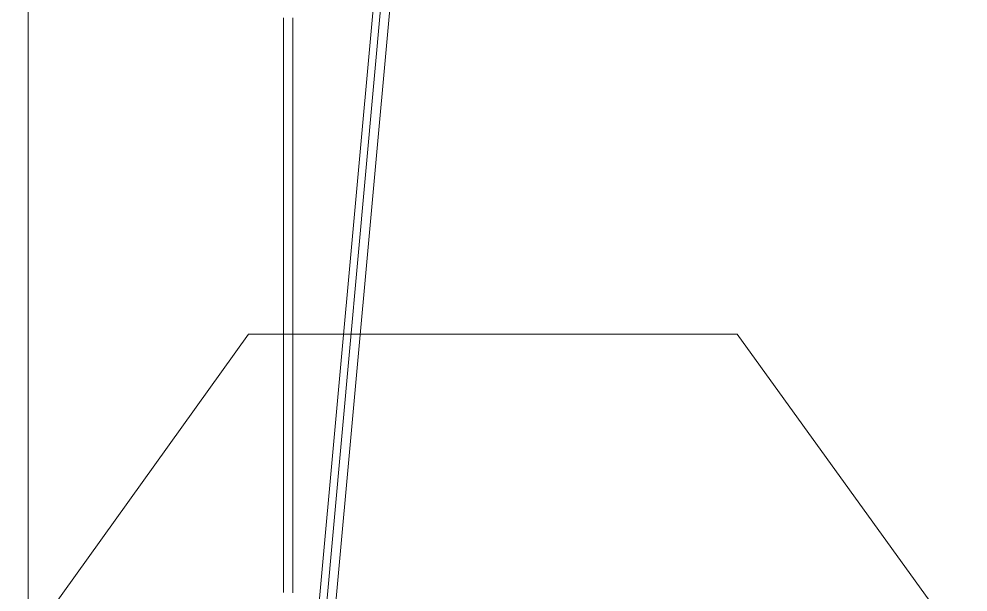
# Model space of a CAD drawing. Extents: x 65572 to 72871, y 30718 to 33858.
# Drawn here: x 67069.604 to 67073.125, y 32284.552 to 32286.676 of the extents above; entities that cross this region are included whole.
import ezdxf

# ---------------------------------------------------------------- set-up
doc = ezdxf.new("R2010")
doc.units = 0
doc.header["$LTSCALE"] = 0.5
doc.header["$MEASUREMENT"] = 0
doc.layers.get('0').update_dxf_attribs({"color": 20, "linetype": 'CONTINUOUS'})
doc.layers.add('Framing', color=142, linetype='CONTINUOUS', lineweight=13)
doc.layers.add('Layout', color=154, linetype='CONTINUOUS', lineweight=5)

# ---------------------------------------------------------------- blocks, each defined once
blk = doc.blocks.new('12fstg01')
at = {"color": 0, "linetype": 'ByBlock'}
for p, q in [((-0.277471, 0.056002), (-0.25256, 0.073992)), ((-0.277471, 0.017898), (-0.277471, 0.056002)), ((-0.25256, 0), (-0.277471, 0.017898))]:
    blk.add_line(p, q, dxfattribs=at)

msp = doc.modelspace()

# ---------------------------------------------------------------- linework, layer by layer
at = {"layer": 'Framing'}
msp.add_line((67069.638349, 32435.968035), (67069.638349, 32239.968035), dxfattribs=at)
at = {"layer": 'Layout', "linetype": 'ByBlock'}
for p, q in [((67070.585997, 32283.063442), (67071.586002, 32294.063496)), ((67071.620078, 32293.757581), (67070.620078, 32282.757581)), ((67071.586002, 32293.75496), (67070.585997, 32282.754906))]:
    msp.add_line(p, q, dxfattribs=at)
at = {"layer": 'Layout', "linetype": 'ByBlock', "flags": 128}
msp.add_lwpolyline([(67070.585997, 32286.679675), (67070.585997, 32286.675312), (67070.585997, 32286.670949), (67070.585997, 32286.666586), (67070.585997, 32286.662223), (67070.585997, 32286.65786), (67070.585997, 32286.653497), (67070.585997, 32286.649134), (67070.585997, 32286.64477), (67070.585997, 32286.640407), (67070.585997, 32286.636044), (67070.585997, 32286.631681), (67070.585997, 32286.627318), (67070.585997, 32286.622955), (67070.585997, 32286.618592), (67070.585997, 32286.614229), (67070.585997, 32286.609866), (67070.585997, 32286.605503), (67070.585997, 32286.60114), (67070.585997, 32286.596777), (67070.585997, 32286.592414), (67070.585997, 32286.588051), (67070.585997, 32286.583688), (67070.585997, 32286.579325), (67070.585997, 32286.574962), (67070.585997, 32286.570599), (67070.585997, 32286.566236), (67070.585997, 32286.561872), (67070.585997, 32286.557509), (67070.585997, 32286.553146), (67070.585997, 32286.548783), (67070.585997, 32286.54442), (67070.585997, 32286.540057), (67070.585997, 32286.535694), (67070.585997, 32286.531331), (67070.585997, 32286.526968), (67070.585997, 32286.522605), (67070.585997, 32286.518242), (67070.585997, 32286.513879), (67070.585997, 32286.509516), (67070.585997, 32286.505153), (67070.585997, 32286.50079), (67070.585997, 32286.496427), (67070.585997, 32286.492064), (67070.585997, 32286.487701), (67070.585997, 32286.483338), (67070.585997, 32286.478974), (67070.585997, 32286.474611), (67070.585997, 32286.470248), (67070.585997, 32286.465885), (67070.585997, 32286.461522), (67070.585997, 32286.457159), (67070.585997, 32286.452796), (67070.585997, 32286.448433), (67070.585997, 32286.44407), (67070.585997, 32286.439707), (67070.585997, 32286.435344), (67070.585997, 32286.430981), (67070.585997, 32286.426618), (67070.585997, 32286.422255), (67070.585997, 32286.417892), (67070.585997, 32286.413529), (67070.585997, 32286.409166), (67070.585997, 32286.404803), (67070.585997, 32286.40044), (67070.585997, 32286.396076), (67070.585997, 32286.391713), (67070.585997, 32286.38735), (67070.585997, 32286.382987), (67070.585997, 32286.378624), (67070.585997, 32286.374261), (67070.585997, 32286.369898), (67070.585997, 32286.365535), (67070.585997, 32286.361172), (67070.585997, 32286.356809), (67070.585997, 32286.352446), (67070.585997, 32286.348083), (67070.585997, 32286.34372), (67070.585997, 32286.339357), (67070.585997, 32286.334994), (67070.585997, 32286.330631), (67070.585997, 32286.326268), (67070.585997, 32286.321905), (67070.585997, 32286.317542), (67070.585997, 32286.313178), (67070.585997, 32286.308815), (67070.585997, 32286.304452), (67070.585997, 32286.300089), (67070.585997, 32286.295726), (67070.585997, 32286.291363), (67070.585997, 32286.287), (67070.585997, 32286.282637), (67070.585997, 32286.278274), (67070.585997, 32286.273911), (67070.585997, 32286.269548), (67070.585997, 32286.265185), (67070.585997, 32286.260822), (67070.585997, 32286.256459), (67070.585997, 32286.252096), (67070.585997, 32286.247733), (67070.585997, 32286.24337), (67070.585997, 32286.239007), (67070.585997, 32286.234644), (67070.585997, 32286.23028), (67070.585997, 32286.225917), (67070.585997, 32286.221554), (67070.585997, 32286.217191), (67070.585997, 32286.212828), (67070.585997, 32286.208465), (67070.585997, 32286.204102), (67070.585997, 32286.199739), (67070.585997, 32286.195376), (67070.585997, 32286.191013), (67070.585997, 32286.18665), (67070.585997, 32286.182287), (67070.585997, 32286.177924), (67070.585997, 32286.173561), (67070.585997, 32286.169198), (67070.585997, 32286.164835), (67070.585997, 32286.160472), (67070.585997, 32286.156109), (67070.585997, 32286.151746), (67070.585997, 32286.147382), (67070.585997, 32286.143019), (67070.585997, 32286.138656), (67070.585997, 32286.134293), (67070.585997, 32286.12993), (67070.585997, 32286.125567), (67070.585997, 32286.121204), (67070.585997, 32286.116841), (67070.585997, 32286.112478), (67070.585997, 32286.108115), (67070.585997, 32286.103752), (67070.585997, 32286.099389), (67070.585997, 32286.095026), (67070.585997, 32286.090663), (67070.585997, 32286.0863), (67070.585997, 32286.081937), (67070.585997, 32286.077574), (67070.585997, 32286.073211), (67070.585997, 32286.068848), (67070.585997, 32286.064484), (67070.585997, 32286.060121), (67070.585997, 32286.055758), (67070.585997, 32286.051395), (67070.585997, 32286.047032), (67070.585997, 32286.042669), (67070.585997, 32286.038306), (67070.585997, 32286.033943), (67070.585997, 32286.02958), (67070.585997, 32286.025217), (67070.585997, 32286.020854), (67070.585997, 32286.016491), (67070.585997, 32286.012128), (67070.585997, 32286.007765), (67070.585997, 32286.003402), (67070.585997, 32285.999039), (67070.585997, 32285.994676), (67070.585997, 32285.990313), (67070.585997, 32285.98595), (67070.585997, 32285.981586), (67070.585997, 32285.977223), (67070.585997, 32285.97286), (67070.585997, 32285.968497), (67070.585997, 32285.964134), (67070.585997, 32285.959771), (67070.585997, 32285.955408), (67070.585997, 32285.951045), (67070.585997, 32285.946682), (67070.585997, 32285.942319), (67070.585997, 32285.937956), (67070.585997, 32285.933593), (67070.585997, 32285.92923), (67070.585997, 32285.924867), (67070.585997, 32285.920504), (67070.585997, 32285.916141), (67070.585997, 32285.911778), (67070.585997, 32285.907415), (67070.585997, 32285.903052), (67070.585997, 32285.898688), (67070.585997, 32285.894325), (67070.585997, 32285.889962), (67070.585997, 32285.885599), (67070.585997, 32285.881236), (67070.585997, 32285.876873), (67070.585997, 32285.87251), (67070.585997, 32285.868147), (67070.585997, 32285.863784), (67070.585997, 32285.859421), (67070.585997, 32285.855058), (67070.585997, 32285.850695), (67070.585997, 32285.846332), (67070.585997, 32285.841969), (67070.585997, 32285.837606), (67070.585997, 32285.833243), (67070.585997, 32285.82888), (67070.585997, 32285.824517), (67070.585997, 32285.820154), (67070.585997, 32285.81579), (67070.585997, 32285.811427), (67070.585997, 32285.807064), (67070.585997, 32285.802701), (67070.585997, 32285.798338), (67070.585997, 32285.793975), (67070.585997, 32285.789612), (67070.585997, 32285.785249), (67070.585997, 32285.780886), (67070.585997, 32285.776523), (67070.585997, 32285.77216), (67070.585997, 32285.767797), (67070.585997, 32285.763434), (67070.585997, 32285.759071), (67070.585997, 32285.754708), (67070.585997, 32285.750345), (67070.585997, 32285.745982), (67070.585997, 32285.741619), (67070.585997, 32285.737256), (67070.585997, 32285.732892), (67070.585997, 32285.728529), (67070.585997, 32285.724166), (67070.585997, 32285.719803), (67070.585997, 32285.71544), (67070.585997, 32285.711077), (67070.585997, 32285.706714), (67070.585997, 32285.702351), (67070.585997, 32285.697988), (67070.585997, 32285.693625), (67070.585997, 32285.689262), (67070.585997, 32285.684899), (67070.585997, 32285.680536), (67070.585997, 32285.676173), (67070.585997, 32285.67181), (67070.585997, 32285.667447), (67070.585997, 32285.663084), (67070.585997, 32285.658721), (67070.585997, 32285.654358), (67070.585997, 32285.649994), (67070.585997, 32285.645631), (67070.585997, 32285.641268), (67070.585997, 32285.636905), (67070.585997, 32285.632542), (67070.585997, 32285.628179), (67070.585997, 32285.623816), (67070.585997, 32285.619453), (67070.585997, 32285.61509), (67070.585997, 32285.610727), (67070.585997, 32285.606364), (67070.585997, 32285.602001), (67070.585997, 32285.597638), (67070.585997, 32285.593275), (67070.585997, 32285.588912), (67070.585997, 32285.584549), (67070.585997, 32285.580186), (67070.585997, 32285.575823), (67070.585997, 32285.57146), (67070.585997, 32285.567096), (67070.585997, 32285.562733), (67070.585997, 32285.55837), (67070.585997, 32285.554007), (67070.585997, 32285.549644), (67070.585997, 32285.545281), (67070.585997, 32285.540918), (67070.585997, 32285.536555), (67070.585997, 32285.532192), (67070.585997, 32285.527829), (67070.585997, 32285.523466), (67070.585997, 32285.519103), (67070.585997, 32285.51474), (67070.585997, 32285.510377), (67070.585997, 32285.506014), (67070.585997, 32285.501651), (67070.585997, 32285.497288), (67070.585997, 32285.492925), (67070.585997, 32285.488561), (67070.585997, 32285.484198), (67070.585997, 32285.479835), (67070.585997, 32285.475472), (67070.585997, 32285.471109), (67070.585997, 32285.466746), (67070.585997, 32285.462383), (67070.585997, 32285.45802), (67070.585997, 32285.453657), (67070.585997, 32285.449294), (67070.585997, 32285.444931), (67070.585997, 32285.440568), (67070.585997, 32285.436205), (67070.585997, 32285.431842), (67070.585997, 32285.427479), (67070.585997, 32285.423116), (67070.585997, 32285.418753), (67070.585997, 32285.41439), (67070.585997, 32285.410027), (67070.585997, 32285.405663), (67070.585997, 32285.4013), (67070.585997, 32285.396937), (67070.585997, 32285.392574), (67070.585997, 32285.388211), (67070.585997, 32285.383848), (67070.585997, 32285.379485), (67070.585997, 32285.375122), (67070.585997, 32285.371299), (67070.585997, 32285.368016), (67070.585997, 32285.364734), (67070.585997, 32285.361451), (67070.585997, 32285.358168), (67070.585997, 32285.354885), (67070.585997, 32285.351602), (67070.585997, 32285.34832), (67070.585997, 32285.345037), (67070.585997, 32285.341754), (67070.585997, 32285.338471), (67070.585997, 32285.335188), (67070.585997, 32285.331906), (67070.585997, 32285.328623), (67070.585997, 32285.32534), (67070.585997, 32285.322057), (67070.585997, 32285.318775), (67070.585997, 32285.315492), (67070.585997, 32285.312209), (67070.585997, 32285.308926), (67070.585997, 32285.305643), (67070.585997, 32285.302361), (67070.585997, 32285.299078), (67070.585997, 32285.295795), (67070.585997, 32285.292512), (67070.585997, 32285.289229), (67070.585997, 32285.285947), (67070.585997, 32285.282664), (67070.585997, 32285.279381), (67070.585997, 32285.276098), (67070.585997, 32285.272815), (67070.585997, 32285.269533), (67070.585997, 32285.26625), (67070.585997, 32285.262967), (67070.585997, 32285.259684), (67070.585997, 32285.256402), (67070.585997, 32285.253119), (67070.585997, 32285.249836), (67070.585997, 32285.246553), (67070.585997, 32285.24327), (67070.585997, 32285.239988), (67070.585997, 32285.236705), (67070.585997, 32285.233422), (67070.585997, 32285.230139), (67070.585997, 32285.226856), (67070.585997, 32285.223574), (67070.585997, 32285.220291), (67070.585997, 32285.217008), (67070.585997, 32285.213725), (67070.585997, 32285.210442), (67070.585997, 32285.20716), (67070.585997, 32285.203877), (67070.585997, 32285.200594), (67070.585997, 32285.197311), (67070.585997, 32285.194028), (67070.585997, 32285.190746), (67070.585997, 32285.187463), (67070.585997, 32285.18418), (67070.585997, 32285.180897), (67070.585997, 32285.177615), (67070.585997, 32285.174332), (67070.585997, 32285.171049), (67070.585997, 32285.167766), (67070.585997, 32285.164483), (67070.585997, 32285.161201), (67070.585997, 32285.157918), (67070.585997, 32285.154635), (67070.585997, 32285.151352), (67070.585997, 32285.148069), (67070.585997, 32285.144787), (67070.585997, 32285.141504), (67070.585997, 32285.138221), (67070.585997, 32285.134938), (67070.585997, 32285.131655), (67070.585997, 32285.128373), (67070.585997, 32285.12509), (67070.585997, 32285.121807), (67070.585997, 32285.118524), (67070.585997, 32285.115241), (67070.585997, 32285.111959), (67070.585997, 32285.108676), (67070.585997, 32285.105393), (67070.585997, 32285.10211), (67070.585997, 32285.098828), (67070.585997, 32285.095545), (67070.585997, 32285.092262), (67070.585997, 32285.088979), (67070.585997, 32285.085696), (67070.585997, 32285.082414), (67070.585997, 32285.079131), (67070.585997, 32285.075848), (67070.585997, 32285.072565), (67070.585997, 32285.069282), (67070.585997, 32285.066), (67070.585997, 32285.062717), (67070.585997, 32285.059434), (67070.585997, 32285.056151), (67070.585997, 32285.052868), (67070.585997, 32285.049586), (67070.585997, 32285.046303), (67070.585997, 32285.04302), (67070.585997, 32285.039737), (67070.585997, 32285.036454), (67070.585997, 32285.033172), (67070.585997, 32285.029889), (67070.585997, 32285.026606), (67070.585997, 32285.023323), (67070.585997, 32285.020041), (67070.585997, 32285.016758), (67070.585997, 32285.013475), (67070.585997, 32285.010192), (67070.585997, 32285.006909), (67070.585997, 32285.003627), (67070.585997, 32285.000344), (67070.585997, 32284.997061), (67070.585997, 32284.993778), (67070.585997, 32284.990495), (67070.585997, 32284.987213), (67070.585997, 32284.98393), (67070.585997, 32284.980647), (67070.585997, 32284.977364), (67070.585997, 32284.974081), (67070.585997, 32284.970799), (67070.585997, 32284.967516), (67070.585997, 32284.964233), (67070.585997, 32284.96095), (67070.585997, 32284.957667), (67070.585997, 32284.954385), (67070.585997, 32284.951102), (67070.585997, 32284.947819), (67070.585997, 32284.944536), (67070.585997, 32284.941254), (67070.585997, 32284.937971), (67070.585997, 32284.934688), (67070.585997, 32284.931405), (67070.585997, 32284.928122), (67070.585997, 32284.92484), (67070.585997, 32284.921557), (67070.585997, 32284.918274), (67070.585997, 32284.914991), (67070.585997, 32284.911708), (67070.585997, 32284.908426), (67070.585997, 32284.905143), (67070.585997, 32284.90186), (67070.585997, 32284.898577), (67070.585997, 32284.895294), (67070.585997, 32284.892012), (67070.585997, 32284.888729), (67070.585997, 32284.885446), (67070.585997, 32284.882163), (67070.585997, 32284.878881), (67070.585997, 32284.875598), (67070.585997, 32284.872315), (67070.585997, 32284.869032), (67070.585997, 32284.865749), (67070.585997, 32284.862467), (67070.585997, 32284.859184), (67070.585997, 32284.855901), (67070.585997, 32284.852618), (67070.585997, 32284.849335), (67070.585997, 32284.846053), (67070.585997, 32284.84277), (67070.585997, 32284.839487), (67070.585997, 32284.836204), (67070.585997, 32284.832921), (67070.585997, 32284.829639), (67070.585997, 32284.826356), (67070.585997, 32284.823073), (67070.585997, 32284.81979), (67070.585997, 32284.816507), (67070.585997, 32284.813225), (67070.585997, 32284.809942), (67070.585997, 32284.806659), (67070.585997, 32284.803376), (67070.585997, 32284.800094), (67070.585997, 32284.796811), (67070.585997, 32284.793528), (67070.585997, 32284.790245), (67070.585997, 32284.786962), (67070.585997, 32284.78368), (67070.585997, 32284.780397), (67070.585997, 32284.777114), (67070.585997, 32284.773831), (67070.585997, 32284.770548), (67070.585997, 32284.767266), (67070.585997, 32284.763983), (67070.585997, 32284.7607), (67070.585997, 32284.757417), (67070.585997, 32284.754134), (67070.585997, 32284.750852), (67070.585997, 32284.747569), (67070.585997, 32284.744286), (67070.585997, 32284.741003), (67070.585997, 32284.73772), (67070.585997, 32284.734438), (67070.585997, 32284.731155), (67070.585997, 32284.727872), (67070.585997, 32284.724589), (67070.585997, 32284.721307), (67070.585997, 32284.718024), (67070.585997, 32284.714741), (67070.585997, 32284.711458), (67070.585997, 32284.708175), (67070.585997, 32284.704893), (67070.585997, 32284.70161), (67070.585997, 32284.698327), (67070.585997, 32284.695044), (67070.585997, 32284.691761), (67070.585997, 32284.688479), (67070.585997, 32284.685196), (67070.585997, 32284.681913), (67070.585997, 32284.67863), (67070.585997, 32284.675347), (67070.585997, 32284.672065), (67070.585997, 32284.668782), (67070.585997, 32284.665499), (67070.585997, 32284.662216), (67070.585997, 32284.658933), (67070.585997, 32284.655651), (67070.585997, 32284.652368), (67070.585997, 32284.649085), (67070.585997, 32284.645802), (67070.585997, 32284.64252), (67070.585997, 32284.639237), (67070.585997, 32284.635954), (67070.585997, 32284.632671), (67070.585997, 32284.629388), (67070.585997, 32284.626106), (67070.585997, 32284.622823), (67070.585997, 32284.61954), (67070.585997, 32284.616257), (67070.585997, 32284.612974), (67070.585997, 32284.609692), (67070.585997, 32284.606409), (67070.585997, 32284.603126), (67070.585997, 32284.599843), (67070.585997, 32284.59656), (67070.585997, 32284.593278), (67070.585997, 32284.589995), (67070.585997, 32284.586712), (67070.585997, 32284.583429), (67070.585997, 32284.580146), (67070.585997, 32284.576864), (67070.585997, 32284.573581), (67070.585997, 32284.570298), (67070.585997, 32284.567015), (67070.585997, 32284.563733), (67070.585997, 32284.56045), (67070.585997, 32284.557167), (67070.585997, 32284.553884), (67070.585997, 32284.550601)], dxfattribs=at)
at = {"layer": 'Layout', "linetype": 'ByBlock'}
msp.add_lwpolyline([(67070.620078, 32286.680046), (67070.620078, 32286.675438), (67070.620078, 32286.670831), (67070.620078, 32286.666224), (67070.620078, 32286.661616), (67070.620078, 32286.657009), (67070.620078, 32286.652402), (67070.620078, 32286.647795), (67070.620078, 32286.643187), (67070.620078, 32286.63858), (67070.620078, 32286.633973), (67070.620078, 32286.629365), (67070.620078, 32286.624758), (67070.620078, 32286.620151), (67070.620078, 32286.615543), (67070.620078, 32286.610936), (67070.620078, 32286.606329), (67070.620078, 32286.601722), (67070.620078, 32286.597114), (67070.620078, 32286.592507), (67070.620078, 32286.5879), (67070.620078, 32286.583292), (67070.620078, 32286.578685), (67070.620078, 32286.574078), (67070.620078, 32286.56947), (67070.620078, 32286.564863), (67070.620078, 32286.560256), (67070.620078, 32286.555649), (67070.620078, 32286.551041), (67070.620078, 32286.546434), (67070.620078, 32286.541827), (67070.620078, 32286.537219), (67070.620078, 32286.532612), (67070.620078, 32286.528005), (67070.620078, 32286.523398), (67070.620078, 32286.51879), (67070.620078, 32286.514183), (67070.620078, 32286.509576), (67070.620078, 32286.504968), (67070.620078, 32286.500361), (67070.620078, 32286.495754), (67070.620078, 32286.491146), (67070.620078, 32286.486539), (67070.620078, 32286.481932), (67070.620078, 32286.477325), (67070.620078, 32286.472717), (67070.620078, 32286.46811), (67070.620078, 32286.463503), (67070.620078, 32286.458895), (67070.620078, 32286.454288), (67070.620078, 32286.449681), (67070.620078, 32286.445073), (67070.620078, 32286.440466), (67070.620078, 32286.435859), (67070.620078, 32286.431252), (67070.620078, 32286.426644), (67070.620078, 32286.422037), (67070.620078, 32286.41743), (67070.620078, 32286.412822), (67070.620078, 32286.408215), (67070.620078, 32286.403608), (67070.620078, 32286.399), (67070.620078, 32286.394393), (67070.620078, 32286.389786), (67070.620078, 32286.385179), (67070.620078, 32286.380571), (67070.620078, 32286.375964), (67070.620078, 32286.371357), (67070.620078, 32286.366749), (67070.620078, 32286.362142), (67070.620078, 32286.357535), (67070.620078, 32286.352927), (67070.620078, 32286.34832), (67070.620078, 32286.343713), (67070.620078, 32286.339106), (67070.620078, 32286.334498), (67070.620078, 32286.329891), (67070.620078, 32286.325284), (67070.620078, 32286.320676), (67070.620078, 32286.316069), (67070.620078, 32286.311462), (67070.620078, 32286.306854), (67070.620078, 32286.302247), (67070.620078, 32286.29764), (67070.620078, 32286.293033), (67070.620078, 32286.288425), (67070.620078, 32286.283818), (67070.620078, 32286.279211), (67070.620078, 32286.274603), (67070.620078, 32286.270241), (67070.620078, 32286.266124), (67070.620078, 32286.262006), (67070.620078, 32286.257889), (67070.620078, 32286.253772), (67070.620078, 32286.249654), (67070.620078, 32286.245537), (67070.620078, 32286.24142), (67070.620078, 32286.237302), (67070.620078, 32286.233185), (67070.620078, 32286.229068), (67070.620078, 32286.22495), (67070.620078, 32286.220833), (67070.620078, 32286.216716), (67070.620078, 32286.212598), (67070.620078, 32286.208481), (67070.620078, 32286.204364), (67070.620078, 32286.200246), (67070.620078, 32286.196129), (67070.620078, 32286.192012), (67070.620078, 32286.187894), (67070.620078, 32286.183777), (67070.620078, 32286.17966), (67070.620078, 32286.175542), (67070.620078, 32286.171425), (67070.620078, 32286.167308), (67070.620078, 32286.16319), (67070.620078, 32286.159073), (67070.620078, 32286.154956), (67070.620078, 32286.150838), (67070.620078, 32286.146721), (67070.620078, 32286.142604), (67070.620078, 32286.138486), (67070.620078, 32286.134369), (67070.620078, 32286.130252), (67070.620078, 32286.126134), (67070.620078, 32286.122017), (67070.620078, 32286.1179), (67070.620078, 32286.113782), (67070.620078, 32286.109665), (67070.620078, 32286.105548), (67070.620078, 32286.10143), (67070.620078, 32286.097313), (67070.620078, 32286.093196), (67070.620078, 32286.089078), (67070.620078, 32286.084961), (67070.620078, 32286.080844), (67070.620078, 32286.076726), (67070.620078, 32286.072609), (67070.620078, 32286.068492), (67070.620078, 32286.064374), (67070.620078, 32286.060257), (67070.620078, 32286.05614), (67070.620078, 32286.052022), (67070.620078, 32286.047905), (67070.620078, 32286.043788), (67070.620078, 32286.03967), (67070.620078, 32286.035553), (67070.620078, 32286.031436), (67070.620078, 32286.027318), (67070.620078, 32286.023201), (67070.620078, 32286.019084), (67070.620078, 32286.014966), (67070.620078, 32286.010849), (67070.620078, 32286.006732), (67070.620078, 32286.002614), (67070.620078, 32285.998497), (67070.620078, 32285.99438), (67070.620078, 32285.990262), (67070.620078, 32285.986145), (67070.620078, 32285.982028), (67070.620078, 32285.97791), (67070.620078, 32285.973793), (67070.620078, 32285.969676), (67070.620078, 32285.965558), (67070.620078, 32285.961441), (67070.620078, 32285.957324), (67070.620078, 32285.953206), (67070.620078, 32285.949089), (67070.620078, 32285.944972), (67070.620078, 32285.940854), (67070.620078, 32285.936737), (67070.620078, 32285.93262), (67070.620078, 32285.928502), (67070.620078, 32285.924385), (67070.620078, 32285.920268), (67070.620078, 32285.91615), (67070.620078, 32285.912033), (67070.620078, 32285.907916), (67070.620078, 32285.903798), (67070.620078, 32285.899681), (67070.620078, 32285.895564), (67070.620078, 32285.891446), (67070.620078, 32285.887329), (67070.620078, 32285.883212), (67070.620078, 32285.879094), (67070.620078, 32285.874977), (67070.620078, 32285.87086), (67070.620078, 32285.866742), (67070.620078, 32285.862625), (67070.620078, 32285.858508), (67070.620078, 32285.85439), (67070.620078, 32285.850273), (67070.620078, 32285.846156), (67070.620078, 32285.842038), (67070.620078, 32285.837921), (67070.620078, 32285.833804), (67070.620078, 32285.829686), (67070.620078, 32285.825569), (67070.620078, 32285.821452), (67070.620078, 32285.817334), (67070.620078, 32285.813217), (67070.620078, 32285.8091), (67070.620078, 32285.804982), (67070.620078, 32285.800865), (67070.620078, 32285.796748), (67070.620078, 32285.79263), (67070.620078, 32285.788513), (67070.620078, 32285.784396), (67070.620078, 32285.780278), (67070.620078, 32285.776161), (67070.620078, 32285.772044), (67070.620078, 32285.767926), (67070.620078, 32285.763809), (67070.620078, 32285.759692), (67070.620078, 32285.755574), (67070.620078, 32285.751457), (67070.620078, 32285.74734), (67070.620078, 32285.743222), (67070.620078, 32285.739105), (67070.620078, 32285.734988), (67070.620078, 32285.73087), (67070.620078, 32285.726753), (67070.620078, 32285.722636), (67070.620078, 32285.718518), (67070.620078, 32285.714401), (67070.620078, 32285.710284), (67070.620078, 32285.706166), (67070.620078, 32285.702049), (67070.620078, 32285.697932), (67070.620078, 32285.693814), (67070.620078, 32285.689697), (67070.620078, 32285.68558), (67070.620078, 32285.681462), (67070.620078, 32285.677345), (67070.620078, 32285.673228), (67070.620078, 32285.66911), (67070.620078, 32285.664993), (67070.620078, 32285.660876), (67070.620078, 32285.656758), (67070.620078, 32285.652641), (67070.620078, 32285.648524), (67070.620078, 32285.644406), (67070.620078, 32285.640289), (67070.620078, 32285.636172), (67070.620078, 32285.632054), (67070.620078, 32285.627937), (67070.620078, 32285.62382), (67070.620078, 32285.619702), (67070.620078, 32285.615585), (67070.620078, 32285.611468), (67070.620078, 32285.60735), (67070.620078, 32285.603233), (67070.620078, 32285.599116), (67070.620078, 32285.594998), (67070.620078, 32285.590881), (67070.620078, 32285.586764), (67070.620078, 32285.582646), (67070.620078, 32285.578529), (67070.620078, 32285.574412), (67070.620078, 32285.570294), (67070.620078, 32285.566177), (67070.620078, 32285.56206), (67070.620078, 32285.557942), (67070.620078, 32285.553825), (67070.620078, 32285.549708), (67070.620078, 32285.54559), (67070.620078, 32285.541473), (67070.620078, 32285.537356), (67070.620078, 32285.533238), (67070.620078, 32285.529121), (67070.620078, 32285.525004), (67070.620078, 32285.520886), (67070.620078, 32285.516769), (67070.620078, 32285.512652), (67070.620078, 32285.508534), (67070.620078, 32285.504417), (67070.620078, 32285.5003), (67070.620078, 32285.496182), (67070.620078, 32285.492065), (67070.620078, 32285.487948), (67070.620078, 32285.48383), (67070.620078, 32285.479713), (67070.620078, 32285.475596), (67070.620078, 32285.471478), (67070.620078, 32285.467361), (67070.620078, 32285.463244), (67070.620078, 32285.459126), (67070.620078, 32285.455009), (67070.620078, 32285.450892), (67070.620078, 32285.446774), (67070.620078, 32285.442657), (67070.620078, 32285.43854), (67070.620078, 32285.434422), (67070.620078, 32285.430305), (67070.620078, 32285.426188), (67070.620078, 32285.42207), (67070.620078, 32285.417953), (67070.620078, 32285.413836), (67070.620078, 32285.409718), (67070.620078, 32285.405601), (67070.620078, 32285.401484), (67070.620078, 32285.397366), (67070.620078, 32285.393249), (67070.620078, 32285.389132), (67070.620078, 32285.385014), (67070.620078, 32285.380897), (67070.620078, 32285.37678), (67070.620078, 32285.373049), (67070.620078, 32285.369474), (67070.620078, 32285.365898), (67070.620078, 32285.362323), (67070.620078, 32285.358747), (67070.620078, 32285.355171), (67070.620078, 32285.351596), (67070.620078, 32285.34802), (67070.620078, 32285.344445), (67070.620078, 32285.340869), (67070.620078, 32285.337293), (67070.620078, 32285.333718), (67070.620078, 32285.330142), (67070.620078, 32285.326567), (67070.620078, 32285.322991), (67070.620078, 32285.319415), (67070.620078, 32285.31584), (67070.620078, 32285.312264), (67070.620078, 32285.308689), (67070.620078, 32285.305113), (67070.620078, 32285.301538), (67070.620078, 32285.297962), (67070.620078, 32285.294386), (67070.620078, 32285.290811), (67070.620078, 32285.287235), (67070.620078, 32285.28366), (67070.620078, 32285.280084), (67070.620078, 32285.276508), (67070.620078, 32285.272933), (67070.620078, 32285.269357), (67070.620078, 32285.265782), (67070.620078, 32285.262206), (67070.620078, 32285.25863), (67070.620078, 32285.255055), (67070.620078, 32285.251479), (67070.620078, 32285.247904), (67070.620078, 32285.244328), (67070.620078, 32285.240752), (67070.620078, 32285.237177), (67070.620078, 32285.233601), (67070.620078, 32285.230026), (67070.620078, 32285.22645), (67070.620078, 32285.222875), (67070.620078, 32285.219299), (67070.620078, 32285.215723), (67070.620078, 32285.212148), (67070.620078, 32285.208572), (67070.620078, 32285.204997), (67070.620078, 32285.201421), (67070.620078, 32285.197845), (67070.620078, 32285.19427), (67070.620078, 32285.190694), (67070.620078, 32285.187119), (67070.620078, 32285.183543), (67070.620078, 32285.179967), (67070.620078, 32285.176392), (67070.620078, 32285.172816), (67070.620078, 32285.169241), (67070.620078, 32285.165665), (67070.620078, 32285.162089), (67070.620078, 32285.158514), (67070.620078, 32285.154938), (67070.620078, 32285.151363), (67070.620078, 32285.147787), (67070.620078, 32285.144212), (67070.620078, 32285.140636), (67070.620078, 32285.13706), (67070.620078, 32285.133485), (67070.620078, 32285.129909), (67070.620078, 32285.126334), (67070.620078, 32285.122758), (67070.620078, 32285.119182), (67070.620078, 32285.115607), (67070.620078, 32285.112031), (67070.620078, 32285.108456), (67070.620078, 32285.10488), (67070.620078, 32285.101304), (67070.620078, 32285.097729), (67070.620078, 32285.094153), (67070.620078, 32285.090578), (67070.620078, 32285.087002), (67070.620078, 32285.083426), (67070.620078, 32285.079851), (67070.620078, 32285.076275), (67070.620078, 32285.0727), (67070.620078, 32285.069124), (67070.620078, 32285.065549), (67070.620078, 32285.061973), (67070.620078, 32285.058397), (67070.620078, 32285.054822), (67070.620078, 32285.051246), (67070.620078, 32285.047671), (67070.620078, 32285.044095), (67070.620078, 32285.040519), (67070.620078, 32285.036944), (67070.620078, 32285.033368), (67070.620078, 32285.029793), (67070.620078, 32285.026217), (67070.620078, 32285.022641), (67070.620078, 32285.019066), (67070.620078, 32285.01549), (67070.620078, 32285.011915), (67070.620078, 32285.008339), (67070.620078, 32285.004763), (67070.620078, 32285.001188), (67070.620078, 32284.997612), (67070.620078, 32284.994037), (67070.620078, 32284.990461), (67070.620078, 32284.986886), (67070.620078, 32284.98331), (67070.620078, 32284.979734), (67070.620078, 32284.976159), (67070.620078, 32284.972583), (67070.620078, 32284.969008), (67070.620078, 32284.965432), (67070.620078, 32284.961856), (67070.620078, 32284.958281), (67070.620078, 32284.954705), (67070.620078, 32284.95113), (67070.620078, 32284.947554), (67070.620078, 32284.943978), (67070.620078, 32284.940403), (67070.620078, 32284.936827), (67070.620078, 32284.933252), (67070.620078, 32284.929676), (67070.620078, 32284.9261), (67070.620078, 32284.922525), (67070.620078, 32284.918949), (67070.620078, 32284.915374), (67070.620078, 32284.911798), (67070.620078, 32284.908223), (67070.620078, 32284.904647), (67070.620078, 32284.901071), (67070.620078, 32284.897496), (67070.620078, 32284.89392), (67070.620078, 32284.890345), (67070.620078, 32284.886769), (67070.620078, 32284.883193), (67070.620078, 32284.879618), (67070.620078, 32284.876042), (67070.620078, 32284.872467), (67070.620078, 32284.868891), (67070.620078, 32284.865315), (67070.620078, 32284.86174), (67070.620078, 32284.858164), (67070.620078, 32284.854589), (67070.620078, 32284.851013), (67070.620078, 32284.847437), (67070.620078, 32284.843862), (67070.620078, 32284.840286), (67070.620078, 32284.836711), (67070.620078, 32284.833135), (67070.620078, 32284.82956), (67070.620078, 32284.825984), (67070.620078, 32284.822408), (67070.620078, 32284.818833), (67070.620078, 32284.815257), (67070.620078, 32284.811682), (67070.620078, 32284.808106), (67070.620078, 32284.80453), (67070.620078, 32284.800955), (67070.620078, 32284.797379), (67070.620078, 32284.793804), (67070.620078, 32284.790228), (67070.620078, 32284.786652), (67070.620078, 32284.783077), (67070.620078, 32284.779501), (67070.620078, 32284.775926), (67070.620078, 32284.77235), (67070.620078, 32284.768774), (67070.620078, 32284.765199), (67070.620078, 32284.761623), (67070.620078, 32284.758048), (67070.620078, 32284.754472), (67070.620078, 32284.750897), (67070.620078, 32284.747321), (67070.620078, 32284.743745), (67070.620078, 32284.74017), (67070.620078, 32284.736594), (67070.620078, 32284.733019), (67070.620078, 32284.729443), (67070.620078, 32284.725867), (67070.620078, 32284.722292), (67070.620078, 32284.718716), (67070.620078, 32284.715141), (67070.620078, 32284.711565), (67070.620078, 32284.707989), (67070.620078, 32284.704414), (67070.620078, 32284.700838), (67070.620078, 32284.697263), (67070.620078, 32284.693687), (67070.620078, 32284.690111), (67070.620078, 32284.686536), (67070.620078, 32284.68296), (67070.620078, 32284.679385), (67070.620078, 32284.675809), (67070.620078, 32284.672234), (67070.620078, 32284.668658), (67070.620078, 32284.665082), (67070.620078, 32284.661507), (67070.620078, 32284.657931), (67070.620078, 32284.654356), (67070.620078, 32284.65078), (67070.620078, 32284.647204), (67070.620078, 32284.643629), (67070.620078, 32284.640053), (67070.620078, 32284.636478), (67070.620078, 32284.632902), (67070.620078, 32284.629326), (67070.620078, 32284.625751), (67070.620078, 32284.622175), (67070.620078, 32284.6186), (67070.620078, 32284.615024), (67070.620078, 32284.611448), (67070.620078, 32284.607873), (67070.620078, 32284.604297), (67070.620078, 32284.600722), (67070.620078, 32284.597146), (67070.620078, 32284.594115), (67070.620078, 32284.591126), (67070.620078, 32284.588138), (67070.620078, 32284.585149), (67070.620078, 32284.58216), (67070.620078, 32284.579171), (67070.620078, 32284.576182), (67070.620078, 32284.573193), (67070.620078, 32284.570204), (67070.620078, 32284.567215), (67070.620078, 32284.564227), (67070.620078, 32284.561238), (67070.620078, 32284.558249), (67070.620078, 32284.55526), (67070.620078, 32284.552271), (67070.620078, 32284.549282)], dxfattribs=at)

# ---------------------------------------------------------------- block references
at = {"layer": 'Layout', "linetype": 'ByBlock', "xscale": 47.58705652932135, "yscale": 47.58705652932135, "zscale": 47.58705652932135, "rotation": 270}
msp.add_blockref('12fstg01', (67069.604263, 32272.30336), dxfattribs=at)

doc.saveas('drawing.dxf')
